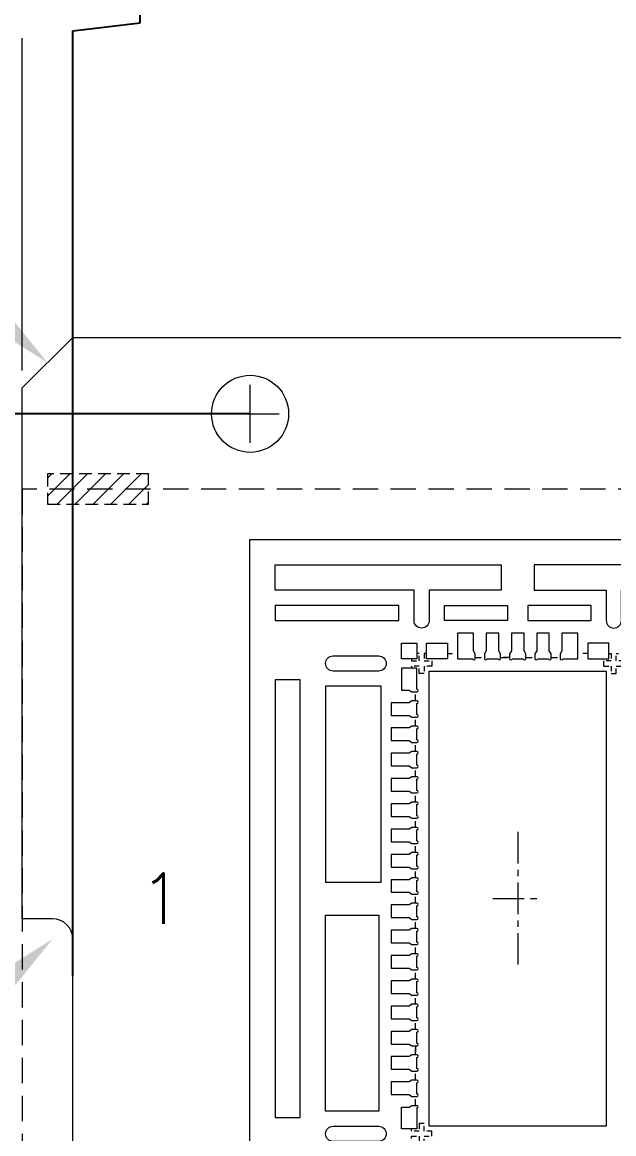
# Model space of a CAD drawing. Header units: millimetres. Extents: x 4471 to 10624, y 832 to 10725.
# Drawn here: x 4535.48 to 4547.18, y 1731.47 to 1753.45 of the extents above; entities that cross this region are included whole.
import ezdxf

# ---------------------------------------------------------------- set-up
doc = ezdxf.new("R2010")
doc.units = ezdxf.units.MM
for name, pattern in [('CENTER', [2, 1.25, -0.25, 0.25, -0.25]), ('DASHED', [0.75, 0.5, -0.25]), ('HIDDEN', [0.375, 0.25, -0.125])]:
    doc.linetypes.add(name, pattern=pattern)
for name, color, linetype in [('1', 7, 'Continuous'), ('1D', 4, 'Continuous'), ('ETCH', 4, 'Continuous'), ('PKG', 2, 'Continuous'), ('中心线', 1, 'CENTER'), ('标注', 6, 'Continuous')]:
    doc.layers.add(name, color=color, linetype=linetype)
doc.layers.add('DIM', color=4, linetype='Continuous', lineweight=18)
doc.styles.add('SIMPLEX', font='SIMPLEX')
doc.styles.get("Standard").update_dxf_attribs({"font": 'SimSun.ttf'})
doc.dimstyles.new('ISO-25', dxfattribs={"dimtxt": 0.1, "dimasz": 0.08, "dimexe": 0.015, "dimexo": 0.015, "dimgap": 0.02, "dimtad": 0, "dimzin": 1, "dimdsep": 46, "dimtxsty": 'Standard', "dimcen": 0.1, "dimadec": 0, "dimazin": 0, "dimtfac": 1, "dimtmove": 0, "dimatfit": 3, "dimfxl": 1, "dimarcsym": 0})

# ---------------------------------------------------------------- blocks, each defined once
blk = doc.blocks.new('*D1')
at = {"layer": 'Defpoints', "color": 0, "transparency": 16777216}
for p in [(4527.875, 1746.05), (4539.987, 1745.709), (4539.987, 1745.709)]:
    blk.add_point(p, dxfattribs=at)
at = {"layer": 'DIM', "color": 0, "lineweight": -2, "transparency": 16777216}
for p, q in [((4529.875, 1746.05), (4527.875, 1746.05)), ((4531.875, 1745.709), (4529.875, 1746.05)), ((4539.972, 1745.709), (4531.875, 1745.709))]:
    blk.add_line(p, q, dxfattribs=at)
at = {"layer": 'DIM', "color": 0, "lineweight": 9, "transparency": 16777216, "insert": (4525.891, 1746.05), "char_height": 1.15, "attachment_point": 5}
blk.add_mtext('0.000', dxfattribs=at)
blk = doc.blocks.new('*D138')
at = {"layer": 'Defpoints', "color": 0, "transparency": 16777216}
for p in [(4537.811, 1753.604), (4574.73, 1745.709), (4536.48, 1734.581)]:
    blk.add_point(p, dxfattribs=at)
at = {"layer": 'DIM', "color": 0, "lineweight": -2, "transparency": 16777216}
for p, q in [((4537.811, 1753.444), (4537.811, 1753.604)), ((4536.48, 1753.284), (4537.811, 1753.444)), ((4536.48, 1734.596), (4536.48, 1753.284))]:
    blk.add_line(p, q, dxfattribs=at)
at = {"layer": 'DIM', "color": 0, "lineweight": 9, "transparency": 16777216, "insert": (4537.811, 1756.472), "char_height": 1.15, "attachment_point": 5, "rotation": 90, "style": 'SIMPLEX'}
blk.add_mtext('38.250', dxfattribs=at)

msp = doc.modelspace()

# ---------------------------------------------------------------- hatches: boundary and pattern name
at = {"layer": 'ETCH', "lineweight": 9}
h = msp.add_hatch(dxfattribs=at)
h.set_pattern_fill('ANSI31', color=256, scale=2, style=0)
h.set_pattern_definition([(45, (4574.73024, 1745.70943), (-0.1767767, 0.1767767), [])])
h.paths.add_polyline_path([(4535.9802, 1744.5214), (4535.9802, 1743.9214), (4537.9802, 1743.9214), (4537.9802, 1744.5214)])
h.paths.add_polyline_path([(4535.9802, 1671.9214), (4535.9802, 1672.5214), (4537.9802, 1672.5214), (4537.9802, 1671.9214)])

# ---------------------------------------------------------------- linework, layer by layer
at = {"lineweight": 0}
for p, q in [((4536.0802, 1735.7214, 0.0291), (4535.4802, 1735.7214, 0.0291)), ((4536.4802, 1716.1214, 0.0291), (4536.4802, 1735.3214, 0.0291))]:
    msp.add_line(p, q, dxfattribs=at)
at = {"lineweight": 9, "elevation": 0.0291}
for points in [[(4543.2302, 1741.6214), (4543.2302, 1742.2214), (4540.4802, 1742.2214), (4540.4802, 1742.7214), (4544.9552, 1742.7214), (4544.9552, 1742.2214), (4543.5302, 1742.2214), (4543.5302, 1741.6214, -1)], [(4547.3302, 1741.6214), (4547.3302, 1742.2214), (4548.7552, 1742.2214), (4548.7552, 1742.7214), (4545.6052, 1742.7214), (4545.6052, 1742.2214), (4547.0302, 1742.2214), (4547.0302, 1741.6214, 1)]]:
    msp.add_lwpolyline(points, format="xyb", close=True, dxfattribs=at)
for points in [[(4540.4802, 1741.9214), (4540.4802, 1741.6214), (4542.9302, 1741.6214), (4542.9302, 1741.9214)], [(4545.0802, 1741.6214), (4543.8302, 1741.6214), (4543.8302, 1741.9214), (4545.0802, 1741.9214)], [(4545.4802, 1741.6214), (4546.7302, 1741.6214), (4546.7302, 1741.9214), (4545.4802, 1741.9214)], [(4540.4802, 1731.7964), (4540.9802, 1731.7964), (4540.9802, 1740.4464), (4540.4802, 1740.4464)]]:
    msp.add_lwpolyline(points, close=True, dxfattribs=at)
at = {"lineweight": 9, "ltscale": 10, "elevation": 0.0291}
for points in [[(4542.5302, 1740.6214), (4541.6302, 1740.6214, -1), (4541.6302, 1740.9214), (4542.5302, 1740.9214, -1), (4542.5302, 1740.6214)], [(4542.5302, 1731.3214), (4541.6302, 1731.3214, -1), (4541.6302, 1731.6214), (4542.5302, 1731.6214, -1), (4542.5302, 1731.3214)]]:
    msp.add_lwpolyline(points, format="xyb", dxfattribs=at)
for points in [[(4541.4802, 1740.3214), (4541.4802, 1736.4464), (4542.5802, 1736.4464), (4542.5802, 1740.3214)], [(4541.4802, 1731.9214), (4541.4802, 1735.7964), (4542.5302, 1735.7964), (4542.5302, 1731.9214)]]:
    msp.add_lwpolyline(points, close=True, dxfattribs=at)
at = {"lineweight": 0}
msp.add_arc((4536.0802, 1735.3214, 0.0291), 0.4, 360, 90, dxfattribs=at)
at = {"layer": '1', "lineweight": 9}
for p, q in [((4535.4802, 1746.2214, 0.0291), (4536.4802, 1747.2214, 0.0291)), ((4536.4802, 1747.2214, 0.0291), (4611.9802, 1747.2214, 0.0291)), ((4535.4802, 1735.7214, 0.0291), (4535.4802, 1746.2214, 0.0291)), ((4542.9802, 1740.8664, 0.0291), (4542.9802, 1741.1714, 0.0291)), ((4542.9802, 1741.1714, 0.0291), (4543.2852, 1741.1714, 0.0291)), ((4543.2852, 1741.1714, 0.0291), (4543.2852, 1740.8664, 0.0291)), ((4543.4752, 1741.1714, 0.0291), (4543.8902, 1741.1714, 0.0291)), ((4543.4752, 1740.8664, 0.0291), (4543.4752, 1741.1714, 0.0291)), ((4543.8902, 1741.1714, 0.0291), (4543.8902, 1740.8664, 0.0291)), ((4547.0852, 1741.1714, 0.0291), (4546.6702, 1741.1714, 0.0291)), ((4546.6702, 1741.1714, 0.0291), (4546.6702, 1740.8664, 0.0291)), ((4547.0852, 1740.8664, 0.0291), (4547.0852, 1741.1714, 0.0291)), ((4543.2852, 1740.8664, 0.0291), (4542.9802, 1740.8664, 0.0291)), ((4543.8902, 1740.8664, 0.0291), (4543.4752, 1740.8664, 0.0291)), ((4546.6702, 1740.8664, 0.0291), (4547.0852, 1740.8664, 0.0291)), ((4542.9802, 1740.6764, 0.0291), (4542.9802, 1740.2464, 0.0291)), ((4543.2852, 1740.6764, 0.0291), (4542.9802, 1740.6764, 0.0291)), ((4542.9802, 1740.6764, 0.0291), (4542.9802, 1740.2614, 0.0291)), ((4543.2852, 1740.2614, 0.0291), (4543.2852, 1740.6764, 0.0291)), ((4542.9802, 1740.2464, 0.0291), (4543.1302, 1740.2464, 0.0291)), ((4543.1302, 1740.2464, 0.0291), (4543.1873, 1740.2114, 0.0291)), ((4543.1873, 1740.2114, 0.0291), (4543.2852, 1740.2114, 0.0291)), ((4543.2852, 1740.2614, 0.0291), (4543.2852, 1740.2614, 0.0291)), ((4542.9802, 1731.5664, 0.0291), (4542.9802, 1731.9964, 0.0291)), ((4542.9802, 1731.9964, 0.0291), (4543.1302, 1731.9964, 0.0291)), ((4543.1302, 1731.9964, 0.0291), (4543.1873, 1732.0314, 0.0291)), ((4543.1873, 1732.0314, 0.0291), (4543.2852, 1732.0314, 0.0291)), ((4542.9802, 1731.5664, 0.0291), (4542.9802, 1731.9814, 0.0291)), ((4543.2852, 1731.9814, 0.0291), (4543.2852, 1731.9814, 0.0291)), ((4543.2852, 1731.9814, 0.0291), (4543.2852, 1731.5664, 0.0291)), ((4543.2852, 1731.5664, 0.0291), (4542.9802, 1731.5664, 0.0291))]:
    msp.add_line(p, q, dxfattribs=at)
at = {"layer": '1', "color": 0, "lineweight": 9}
for p, q in [((4544.4052, 1741.3714, 0.0291), (4544.0902, 1741.3714, 0.0291)), ((4544.0902, 1741.3714, 0.0291), (4544.0902, 1740.8664, 0.0291)), ((4544.4052, 1741.0214, 0.0291), (4544.4052, 1741.3714, 0.0291)), ((4544.9052, 1741.3714, 0.0291), (4544.6552, 1741.3714, 0.0291)), ((4544.6552, 1741.3714, 0.0291), (4544.6552, 1741.0214, 0.0291)), ((4544.9052, 1741.0214, 0.0291), (4544.9052, 1741.3714, 0.0291)), ((4545.4052, 1741.3714, 0.0291), (4545.1552, 1741.3714, 0.0291)), ((4545.1552, 1741.3714, 0.0291), (4545.1552, 1741.0214, 0.0291)), ((4545.4052, 1741.0214, 0.0291), (4545.4052, 1741.3714, 0.0291)), ((4545.9052, 1741.3714, 0.0291), (4545.6552, 1741.3714, 0.0291)), ((4545.6552, 1741.3714, 0.0291), (4545.6552, 1741.0214, 0.0291)), ((4545.9052, 1741.0214, 0.0291), (4545.9052, 1741.3714, 0.0291)), ((4546.1552, 1741.3714, 0.0291), (4546.1552, 1741.0214, 0.0291)), ((4546.4702, 1741.3714, 0.0291), (4546.1552, 1741.3714, 0.0291)), ((4546.4702, 1740.8664, 0.0291), (4546.4702, 1741.3714, 0.0291)), ((4544.4402, 1740.9644, 0.0291), (4544.4052, 1741.0214, 0.0291)), ((4544.6552, 1741.0214, 0.0291), (4544.6202, 1740.9644, 0.0291)), ((4544.9402, 1740.9644, 0.0291), (4544.9052, 1741.0214, 0.0291)), ((4545.1552, 1741.0214, 0.0291), (4545.1202, 1740.9644, 0.0291)), ((4545.4402, 1740.9644, 0.0291), (4545.4052, 1741.0214, 0.0291)), ((4545.6552, 1741.0214, 0.0291), (4545.6202, 1740.9644, 0.0291)), ((4545.9402, 1740.9644, 0.0291), (4545.9052, 1741.0214, 0.0291)), ((4546.1552, 1741.0214, 0.0291), (4546.1202, 1740.9644, 0.0291)), ((4544.0902, 1740.8664, 0.0291), (4544.3902, 1740.8664, 0.0291)), ((4544.4402, 1740.8664, 0.0291), (4544.4402, 1740.9644, 0.0291)), ((4544.6202, 1740.9644, 0.0291), (4544.6202, 1740.8664, 0.0291)), ((4544.6702, 1740.8664, 0.0291), (4544.8902, 1740.8664, 0.0291)), ((4544.9402, 1740.8664, 0.0291), (4544.9402, 1740.9644, 0.0291)), ((4545.1202, 1740.9644, 0.0291), (4545.1202, 1740.8664, 0.0291)), ((4545.1702, 1740.8664, 0.0291), (4545.3902, 1740.8664, 0.0291)), ((4545.4402, 1740.8664, 0.0291), (4545.4402, 1740.9644, 0.0291)), ((4545.6202, 1740.9644, 0.0291), (4545.6202, 1740.8664, 0.0291)), ((4545.6702, 1740.8664, 0.0291), (4545.8902, 1740.8664, 0.0291)), ((4545.9402, 1740.8664, 0.0291), (4545.9402, 1740.9644, 0.0291)), ((4546.1202, 1740.9644, 0.0291), (4546.1202, 1740.8664, 0.0291)), ((4546.1702, 1740.8664, 0.0291), (4546.4702, 1740.8664, 0.0291)), ((4542.7802, 1739.9964, 0.0291), (4542.7802, 1739.7464, 0.0291)), ((4543.1302, 1739.9964, 0.0291), (4542.7802, 1739.9964, 0.0291)), ((4543.1873, 1740.0314, 0.0291), (4543.1302, 1739.9964, 0.0291)), ((4543.2852, 1740.0314, 0.0291), (4543.1873, 1740.0314, 0.0291)), ((4543.2852, 1739.7614, 0.0291), (4543.2852, 1739.9814, 0.0291)), ((4542.7802, 1739.7464, 0.0291), (4543.1302, 1739.7464, 0.0291)), ((4543.1302, 1739.7464, 0.0291), (4543.1873, 1739.7114, 0.0291)), ((4543.1873, 1739.7114, 0.0291), (4543.2852, 1739.7114, 0.0291)), ((4542.7802, 1739.4964, 0.0291), (4542.7802, 1739.2464, 0.0291)), ((4543.1302, 1739.4964, 0.0291), (4542.7802, 1739.4964, 0.0291)), ((4543.1873, 1739.5314, 0.0291), (4543.1302, 1739.4964, 0.0291)), ((4543.2852, 1739.5314, 0.0291), (4543.1873, 1739.5314, 0.0291)), ((4543.2852, 1739.2614, 0.0291), (4543.2852, 1739.4814, 0.0291)), ((4542.7802, 1739.2464, 0.0291), (4543.1302, 1739.2464, 0.0291)), ((4543.1302, 1739.2464, 0.0291), (4543.1873, 1739.2114, 0.0291)), ((4543.1873, 1739.0314, 0.0291), (4543.1302, 1738.9964, 0.0291)), ((4543.1873, 1739.2114, 0.0291), (4543.2852, 1739.2114, 0.0291)), ((4543.2852, 1739.0314, 0.0291), (4543.1873, 1739.0314, 0.0291)), ((4542.7802, 1738.9964, 0.0291), (4542.7802, 1738.7464, 0.0291)), ((4543.1302, 1738.9964, 0.0291), (4542.7802, 1738.9964, 0.0291)), ((4543.2852, 1738.7614, 0.0291), (4543.2852, 1738.9814, 0.0291)), ((4542.7802, 1738.7464, 0.0291), (4543.1302, 1738.7464, 0.0291)), ((4543.1302, 1738.7464, 0.0291), (4543.1873, 1738.7114, 0.0291)), ((4543.1873, 1738.7114, 0.0291), (4543.2852, 1738.7114, 0.0291)), ((4542.7802, 1738.4964, 0.0291), (4542.7802, 1738.2464, 0.0291)), ((4543.1302, 1738.4964, 0.0291), (4542.7802, 1738.4964, 0.0291)), ((4543.1873, 1738.5314, 0.0291), (4543.1302, 1738.4964, 0.0291)), ((4543.2852, 1738.5314, 0.0291), (4543.1873, 1738.5314, 0.0291)), ((4543.2852, 1738.2614, 0.0291), (4543.2852, 1738.4814, 0.0291)), ((4542.7802, 1738.2464, 0.0291), (4543.1302, 1738.2464, 0.0291)), ((4543.1302, 1738.2464, 0.0291), (4543.1873, 1738.2114, 0.0291)), ((4543.1873, 1738.2114, 0.0291), (4543.2852, 1738.2114, 0.0291)), ((4542.7802, 1737.9964, 0.0291), (4542.7802, 1737.7464, 0.0291)), ((4543.1302, 1737.9964, 0.0291), (4542.7802, 1737.9964, 0.0291)), ((4543.1873, 1738.0314, 0.0291), (4543.1302, 1737.9964, 0.0291)), ((4543.2852, 1738.0314, 0.0291), (4543.1873, 1738.0314, 0.0291)), ((4543.2852, 1737.7614, 0.0291), (4543.2852, 1737.9814, 0.0291)), ((4542.7802, 1737.7464, 0.0291), (4543.1302, 1737.7464, 0.0291)), ((4543.1302, 1737.7464, 0.0291), (4543.1873, 1737.7114, 0.0291)), ((4543.1873, 1737.7114, 0.0291), (4543.2852, 1737.7114, 0.0291)), ((4542.7802, 1737.4964, 0.0291), (4542.7802, 1737.2464, 0.0291)), ((4543.1302, 1737.4964, 0.0291), (4542.7802, 1737.4964, 0.0291)), ((4543.1873, 1737.5314, 0.0291), (4543.1302, 1737.4964, 0.0291)), ((4543.2852, 1737.5314, 0.0291), (4543.1873, 1737.5314, 0.0291)), ((4543.2852, 1737.2614, 0.0291), (4543.2852, 1737.4814, 0.0291)), ((4542.7802, 1737.2464, 0.0291), (4543.1302, 1737.2464, 0.0291)), ((4543.1302, 1737.2464, 0.0291), (4543.1873, 1737.2114, 0.0291)), ((4543.1873, 1737.2114, 0.0291), (4543.2852, 1737.2114, 0.0291)), ((4542.7802, 1736.9964, 0.0291), (4542.7802, 1736.7464, 0.0291)), ((4543.1302, 1736.9964, 0.0291), (4542.7802, 1736.9964, 0.0291)), ((4543.1873, 1737.0314, 0.0291), (4543.1302, 1736.9964, 0.0291)), ((4543.2852, 1737.0314, 0.0291), (4543.1873, 1737.0314, 0.0291)), ((4543.2852, 1736.7614, 0.0291), (4543.2852, 1736.9814, 0.0291)), ((4542.7802, 1736.7464, 0.0291), (4543.1302, 1736.7464, 0.0291)), ((4543.1302, 1736.7464, 0.0291), (4543.1873, 1736.7114, 0.0291)), ((4543.1873, 1736.7114, 0.0291), (4543.2852, 1736.7114, 0.0291)), ((4542.7802, 1736.4964, 0.0291), (4542.7802, 1736.2464, 0.0291)), ((4543.1302, 1736.4964, 0.0291), (4542.7802, 1736.4964, 0.0291)), ((4543.1873, 1736.5314, 0.0291), (4543.1302, 1736.4964, 0.0291)), ((4543.2852, 1736.5314, 0.0291), (4543.1873, 1736.5314, 0.0291)), ((4543.2852, 1736.2614, 0.0291), (4543.2852, 1736.4814, 0.0291)), ((4542.7802, 1736.2464, 0.0291), (4543.1302, 1736.2464, 0.0291)), ((4543.1302, 1736.2464, 0.0291), (4543.1873, 1736.2114, 0.0291)), ((4543.1873, 1736.2114, 0.0291), (4543.2852, 1736.2114, 0.0291)), ((4542.7802, 1735.9964, 0.0291), (4542.7802, 1735.7464, 0.0291)), ((4543.1302, 1735.9964, 0.0291), (4542.7802, 1735.9964, 0.0291)), ((4543.1873, 1736.0314, 0.0291), (4543.1302, 1735.9964, 0.0291)), ((4543.2852, 1736.0314, 0.0291), (4543.1873, 1736.0314, 0.0291)), ((4543.2852, 1735.7614, 0.0291), (4543.2852, 1735.9814, 0.0291)), ((4542.7802, 1735.7464, 0.0291), (4543.1302, 1735.7464, 0.0291)), ((4543.1302, 1735.7464, 0.0291), (4543.1873, 1735.7114, 0.0291)), ((4543.1873, 1735.5314, 0.0291), (4543.1302, 1735.4964, 0.0291)), ((4543.1873, 1735.7114, 0.0291), (4543.2852, 1735.7114, 0.0291)), ((4543.2852, 1735.5314, 0.0291), (4543.1873, 1735.5314, 0.0291)), ((4542.7802, 1735.4964, 0.0291), (4542.7802, 1735.2464, 0.0291)), ((4543.1302, 1735.4964, 0.0291), (4542.7802, 1735.4964, 0.0291)), ((4543.2852, 1735.2614, 0.0291), (4543.2852, 1735.4814, 0.0291)), ((4542.7802, 1735.2464, 0.0291), (4543.1302, 1735.2464, 0.0291)), ((4543.1302, 1735.2464, 0.0291), (4543.1873, 1735.2114, 0.0291)), ((4543.1873, 1735.2114, 0.0291), (4543.2852, 1735.2114, 0.0291)), ((4542.7802, 1734.9964, 0.0291), (4542.7802, 1734.7464, 0.0291)), ((4543.1302, 1734.9964, 0.0291), (4542.7802, 1734.9964, 0.0291)), ((4543.1873, 1735.0314, 0.0291), (4543.1302, 1734.9964, 0.0291)), ((4543.2852, 1735.0314, 0.0291), (4543.1873, 1735.0314, 0.0291)), ((4543.2852, 1734.7614, 0.0291), (4543.2852, 1734.9814, 0.0291)), ((4542.7802, 1734.7464, 0.0291), (4543.1302, 1734.7464, 0.0291)), ((4543.1302, 1734.7464, 0.0291), (4543.1873, 1734.7114, 0.0291)), ((4543.1873, 1734.7114, 0.0291), (4543.2852, 1734.7114, 0.0291)), ((4542.7802, 1734.4964, 0.0291), (4542.7802, 1734.2464, 0.0291)), ((4543.1302, 1734.4964, 0.0291), (4542.7802, 1734.4964, 0.0291)), ((4543.1873, 1734.5314, 0.0291), (4543.1302, 1734.4964, 0.0291)), ((4543.2852, 1734.5314, 0.0291), (4543.1873, 1734.5314, 0.0291)), ((4543.2852, 1734.2614, 0.0291), (4543.2852, 1734.4814, 0.0291)), ((4542.7802, 1734.2464, 0.0291), (4543.1302, 1734.2464, 0.0291)), ((4543.1302, 1734.2464, 0.0291), (4543.1873, 1734.2114, 0.0291)), ((4543.1873, 1734.2114, 0.0291), (4543.2852, 1734.2114, 0.0291)), ((4542.7802, 1733.9964, 0.0291), (4542.7802, 1733.7464, 0.0291)), ((4543.1302, 1733.9964, 0.0291), (4542.7802, 1733.9964, 0.0291)), ((4543.1873, 1734.0314, 0.0291), (4543.1302, 1733.9964, 0.0291)), ((4543.2852, 1734.0314, 0.0291), (4543.1873, 1734.0314, 0.0291)), ((4543.2852, 1733.7614, 0.0291), (4543.2852, 1733.9814, 0.0291)), ((4542.7802, 1733.7464, 0.0291), (4543.1302, 1733.7464, 0.0291)), ((4543.1302, 1733.7464, 0.0291), (4543.1873, 1733.7114, 0.0291)), ((4543.1873, 1733.5314, 0.0291), (4543.1302, 1733.4964, 0.0291)), ((4543.1873, 1733.7114, 0.0291), (4543.2852, 1733.7114, 0.0291)), ((4543.2852, 1733.5314, 0.0291), (4543.1873, 1733.5314, 0.0291)), ((4542.7802, 1733.4964, 0.0291), (4542.7802, 1733.2464, 0.0291)), ((4543.1302, 1733.4964, 0.0291), (4542.7802, 1733.4964, 0.0291)), ((4543.2852, 1733.2614, 0.0291), (4543.2852, 1733.4814, 0.0291)), ((4542.7802, 1733.2464, 0.0291), (4543.1302, 1733.2464, 0.0291)), ((4543.1302, 1733.2464, 0.0291), (4543.1873, 1733.2114, 0.0291)), ((4543.1873, 1733.2114, 0.0291), (4543.2852, 1733.2114, 0.0291)), ((4542.7802, 1732.9964, 0.0291), (4542.7802, 1732.7464, 0.0291)), ((4543.1302, 1732.9964, 0.0291), (4542.7802, 1732.9964, 0.0291)), ((4543.1873, 1733.0314, 0.0291), (4543.1302, 1732.9964, 0.0291)), ((4543.2852, 1733.0314, 0.0291), (4543.1873, 1733.0314, 0.0291)), ((4543.2852, 1732.7614, 0.0291), (4543.2852, 1732.9814, 0.0291)), ((4542.7802, 1732.7464, 0.0291), (4543.1302, 1732.7464, 0.0291)), ((4543.1302, 1732.7464, 0.0291), (4543.1873, 1732.7114, 0.0291)), ((4543.1873, 1732.7114, 0.0291), (4543.2852, 1732.7114, 0.0291)), ((4542.7802, 1732.4964, 0.0291), (4542.7802, 1732.2464, 0.0291)), ((4543.1302, 1732.4964, 0.0291), (4542.7802, 1732.4964, 0.0291)), ((4543.1873, 1732.5314, 0.0291), (4543.1302, 1732.4964, 0.0291)), ((4543.2852, 1732.5314, 0.0291), (4543.1873, 1732.5314, 0.0291)), ((4543.2852, 1732.2614, 0.0291), (4543.2852, 1732.4814, 0.0291)), ((4542.7802, 1732.2464, 0.0291), (4543.1302, 1732.2464, 0.0291)), ((4543.1302, 1732.2464, 0.0291), (4543.1873, 1732.2114, 0.0291)), ((4543.1873, 1732.2114, 0.0291), (4543.2852, 1732.2114, 0.0291))]:
    msp.add_line(p, q, dxfattribs=at)
at = {"layer": '1', "lineweight": 9}
msp.add_circle((4539.9872, 1745.7094, 0.0291), 0.762, dxfattribs=at)
at = {"layer": '1', "color": 0, "lineweight": 9}
for centre, start, end in [((4544.4152, 1740.8664, 0.0291), 180, 0), ((4544.6452, 1740.8664, 0.0291), 180, 0), ((4544.9152, 1740.8664, 0.0291), 180, 0), ((4545.1452, 1740.8664, 0.0291), 180, 0), ((4545.4152, 1740.8664, 0.0291), 180, 0), ((4545.6452, 1740.8664, 0.0291), 180, 0), ((4545.9152, 1740.8664, 0.0291), 180, 0), ((4546.1452, 1740.8664, 0.0291), 180, 0), ((4543.2852, 1740.0064, 0.0291), 270, 90), ((4543.2852, 1739.7364, 0.0291), 270, 90), ((4543.2852, 1739.5064, 0.0291), 270, 90), ((4543.2852, 1739.2364, 0.0291), 270, 90), ((4543.2852, 1739.0064, 0.0291), 270, 90), ((4543.2852, 1738.7364, 0.0291), 270, 90), ((4543.2852, 1738.5064, 0.0291), 270, 90), ((4543.2852, 1738.2364, 0.0291), 270, 90), ((4543.2852, 1738.0064, 0.0291), 270, 90), ((4543.2852, 1737.7364, 0.0291), 270, 90), ((4543.2852, 1737.5064, 0.0291), 270, 90), ((4543.2852, 1737.2364, 0.0291), 270, 90), ((4543.2852, 1737.0064, 0.0291), 270, 90), ((4543.2852, 1736.7364, 0.0291), 270, 90), ((4543.2852, 1736.5064, 0.0291), 270, 90), ((4543.2852, 1736.2364, 0.0291), 270, 90), ((4543.2852, 1736.0064, 0.0291), 270, 90), ((4543.2852, 1735.7364, 0.0291), 270, 90), ((4543.2852, 1735.5064, 0.0291), 270, 90), ((4543.2852, 1735.2364, 0.0291), 270, 90), ((4543.2852, 1735.0064, 0.0291), 270, 90), ((4543.2852, 1734.7364, 0.0291), 270, 90), ((4543.2852, 1734.5064, 0.0291), 270, 90), ((4543.2852, 1734.2364, 0.0291), 270, 90), ((4543.2852, 1734.0064, 0.0291), 270, 90), ((4543.2852, 1733.7364, 0.0291), 270, 90), ((4543.2852, 1733.5064, 0.0291), 270, 90), ((4543.2852, 1733.2364, 0.0291), 270, 90), ((4543.2852, 1733.0064, 0.0291), 270, 90), ((4543.2852, 1732.7364, 0.0291), 270, 90), ((4543.2852, 1732.5064, 0.0291), 270, 90), ((4543.2852, 1732.2364, 0.0291), 270, 90)]:
    msp.add_arc(centre, 0.025, start, end, dxfattribs=at)
at = {"layer": '1', "lineweight": 9}
for centre in [(4543.2852, 1740.2364, 0.0291), (4543.2852, 1732.0064, 0.0291)]:
    msp.add_arc(centre, 0.025, 270, 90, dxfattribs=at)
at = {"layer": '1D', "lineweight": 9}
for p, q in [((4539.9872, 1745.1344, 0.0291), (4539.9872, 1746.2844, 0.0291)), ((4539.4122, 1745.7094, 0.0291), (4540.5622, 1745.7094, 0.0291))]:
    msp.add_line(p, q, dxfattribs=at)
at = {"layer": '1D', "linetype": 'HIDDEN', "lineweight": 9, "elevation": 0.0291}
msp.add_lwpolyline([(4535.9802, 1744.5214), (4535.9802, 1743.9214), (4537.9802, 1743.9214), (4537.9802, 1744.5214)], close=True, dxfattribs=at)
at = {"layer": '1D', "color": 1, "lineweight": 9, "elevation": 0.0291}
msp.add_lwpolyline([(4611.9802, 1673.2214), (4539.9802, 1673.2214), (4539.9802, 1743.2214), (4611.9802, 1743.2214)], dxfattribs=at)
at = {"layer": '1D', "color": 4, "linetype": 'HIDDEN', "lineweight": 9, "ltscale": 0.2, "elevation": 0.0291}
for points in [[(4543.1802, 1740.8664), (4543.1802, 1740.8214), (4543.3302, 1740.8214), (4543.3302, 1740.9714), (4543.2852, 1740.9714)], [(4543.4752, 1740.9714), (4543.4302, 1740.9714), (4543.4302, 1740.8214), (4543.5802, 1740.8214), (4543.5802, 1740.7214), (4543.4302, 1740.7214), (4543.4302, 1740.5714), (4543.3302, 1740.5714), (4543.3302, 1740.7214), (4543.1802, 1740.7214), (4543.1802, 1740.6764)], [(4543.8902, 1740.9714), (4544.0902, 1740.9714)], [(4546.6702, 1740.9714), (4546.4702, 1740.9714)], [(4547.0852, 1740.9714), (4547.1302, 1740.9714), (4547.1302, 1740.8214), (4546.9802, 1740.8214), (4546.9802, 1740.7214), (4547.1302, 1740.7214), (4547.1302, 1740.5714), (4547.2302, 1740.5714), (4547.2302, 1740.7214), (4547.3802, 1740.7214), (4547.3802, 1740.8214), (4547.2302, 1740.8214), (4547.2302, 1740.9714), (4547.2752, 1740.9714)], [(4543.1802, 1731.3764), (4543.1802, 1731.4214), (4543.3302, 1731.4214), (4543.3302, 1731.2714), (4543.4302, 1731.2714), (4543.4302, 1731.2714), (4543.4302, 1731.4214), (4543.5802, 1731.4214), (4543.5802, 1731.5214), (4543.4302, 1731.5214), (4543.4302, 1731.6714), (4543.3302, 1731.6714), (4543.3302, 1731.5214), (4543.1802, 1731.5214), (4543.1802, 1731.5664)]]:
    msp.add_lwpolyline(points, dxfattribs=at)
at = {"layer": '1D', "color": 4, "linetype": 'HIDDEN', "lineweight": 9, "ltscale": 0.5, "elevation": 0.0291}
for points in [[(4544.4402, 1740.8914), (4544.6202, 1740.8914)], [(4545.4402, 1740.8914), (4545.6202, 1740.8914)], [(4545.9402, 1740.8914), (4546.1202, 1740.8914)], [(4543.2602, 1740.0314), (4543.2602, 1740.2114)], [(4543.2602, 1739.5314), (4543.2602, 1739.7114)], [(4543.2602, 1739.0314), (4543.2602, 1739.2114)], [(4543.2602, 1738.5314), (4543.2602, 1738.7114)], [(4543.2602, 1738.0314), (4543.2602, 1738.2114)], [(4543.2602, 1737.5314), (4543.2602, 1737.7114)], [(4543.2602, 1737.0314), (4543.2602, 1737.2114)], [(4543.2602, 1736.5314), (4543.2602, 1736.7114)], [(4543.2602, 1736.0314), (4543.2602, 1736.2114)], [(4543.2602, 1735.5314), (4543.2602, 1735.7114)], [(4543.2602, 1735.0314), (4543.2602, 1735.2114)], [(4543.2602, 1734.5314), (4543.2602, 1734.7114)], [(4543.2602, 1734.0314), (4543.2602, 1734.2114)], [(4543.2602, 1733.5314), (4543.2602, 1733.7114)], [(4543.2602, 1732.5314), (4543.2602, 1732.7114)], [(4543.2602, 1732.0314), (4543.2602, 1732.2114)]]:
    msp.add_lwpolyline(points, dxfattribs=at)
for points in [[(4545.1202, 1740.8914), (4544.9402, 1740.8914)], [(4543.2602, 1733.2114), (4543.2602, 1733.0314)]]:
    msp.add_lwpolyline(points, close=True, dxfattribs=at)
at = {"layer": 'DIM', "lineweight": 9}
msp.add_line((4535.4802, 1746.5664, 0.0291), (4535.4802, 1753.1388, 0.0291), dxfattribs=at)
for points in [[(4534.9923, 1747.3405, 0.0291), (4535.9802, 1746.7214, 0.0291), (4535.2465, 1747.6274, 0.0291)], [(4535.0923, 1734.7024, 0.0291), (4536.0802, 1735.3214, 0.0291), (4535.3465, 1734.4154, 0.0291)]]:
    msp.add_solid(points, dxfattribs=at)
at = {"layer": 'PKG', "linetype": 'Continuous', "lineweight": 9, "elevation": 0.0291}
msp.add_lwpolyline([(4543.5302, 1731.6214), (4543.5302, 1740.6214), (4547.0302, 1740.6214), (4547.0302, 1731.6214)], close=True, dxfattribs=at)
at = {"layer": '中心线', "lineweight": 9, "ltscale": 0.5}
for p, q in [((4545.2802, 1737.4414, 0.0291), (4545.2802, 1734.8014, 0.0291)), ((4544.7852, 1736.1214, 0.0291), (4545.7752, 1736.1214, 0.0291))]:
    msp.add_line(p, q, dxfattribs=at)
at = {"layer": '标注', "linetype": 'DASHED', "lineweight": 5}
for p, q in [((4535.4802, 1744.2214, 0.0291), (4535.4802, 1672.2214, 0.0291)), ((4634.7669, 1744.2214, 0.0291), (4535.4802, 1744.2214, 0.0291))]:
    msp.add_line(p, q, dxfattribs=at)

# ---------------------------------------------------------------- texts
at = {"layer": 'DIM', "lineweight": 9, "insert": (4538.2302, 1736.1214, 0.0291), "char_height": 1, "attachment_point": 5}
msp.add_mtext('{\\Fsimplex|c134;1}', dxfattribs=at)

# ---------------------------------------------------------------- dimensions: what is measured, and where the dimension line sits
at = {"layer": 'DIM', "lineweight": 9}
for feature_location, offset, dtype, origin, override, picture, middle in [((4536.4802, 1734.5806, 0.0291), (1.3305, 19.0238), 1, (4574.7302, 1745.7094, 0.0291), {"dimtxt": 1.15, "dimdec": 3, "dimtxsty": 'SIMPLEX', "dimtdec": 3, "dimarcsym": 2}, '*D138', (4537.8108, 1756.472, 0.0291)), ((4539.9872434261, 1745.7094261022), (-12.1118135709, 0.3403265931), 0, (4539.9872434261, 1745.7094261022), {"dimtxt": 1.15, "dimasz": 1, "dimdec": 3, "dimfxl": 0.0072, "dimarcsym": 2}, '*D1', (4525.8908465218, 1746.0497526953))]:
    dim = msp.add_ordinate_dim(feature_location=feature_location, offset=offset, dtype=dtype, origin=origin, dimstyle='ISO-25', override=override, dxfattribs=at)
    dim.commit()
    dim.dimension.update_dxf_attribs({"geometry": picture, "text_midpoint": middle})

doc.saveas('drawing.dxf')
